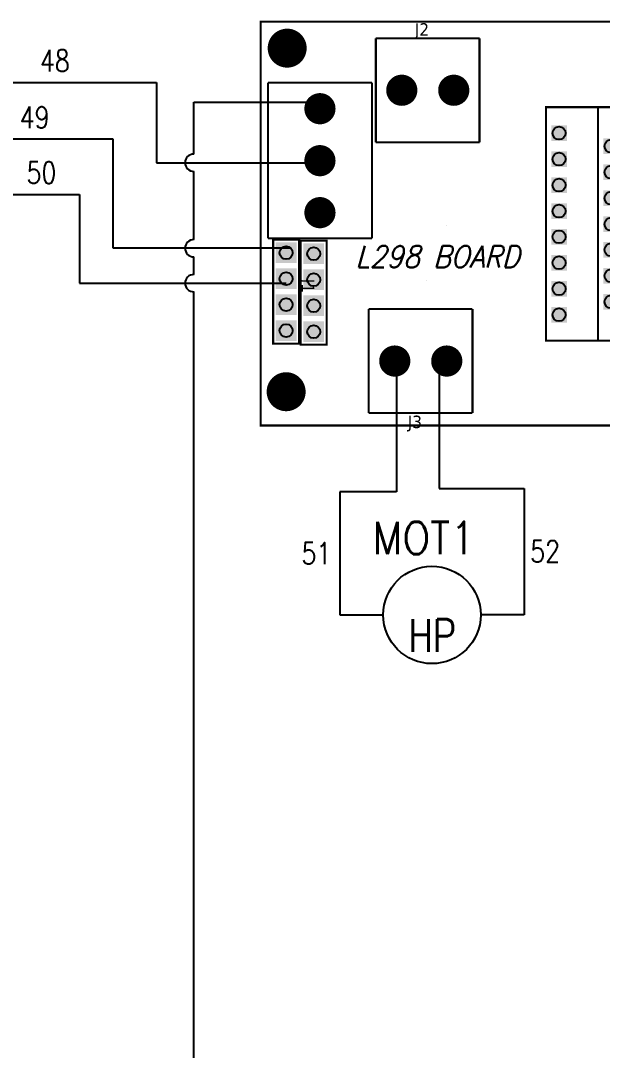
# Model space of a CAD drawing. Header units: millimetres. Extents: x 132.2 to 153, y 110.3 to 126.5.
# Drawn here: x 145.09 to 148.45, y 114.33 to 120.28 of the extents above; entities that cross this region are included whole.
import ezdxf
from ezdxf.enums import TextEntityAlignment as Align

# ---------------------------------------------------------------- set-up
doc = ezdxf.new("R2010")
doc.units = ezdxf.units.MM
for name, color, linetype in [('12632256', 7, 'Continuous'), ('MISC', 7, 'Continuous'), ('SYMS', 7, 'Continuous'), ('TAGS', 250, 'Continuous'), ('WIRES', 7, 'Continuous')]:
    doc.layers.add(name, color=color, linetype=linetype)
for name, color, linetype, true_color in [('DESC', 7, 'Continuous', 0x000000), ('TERMS', 7, 'Continuous', 0x000000), ('WIRENO', 7, 'Continuous', 0x000000)]:
    doc.layers.add(name, color=color, linetype=linetype, true_color=true_color)
doc.styles.get("Standard").update_dxf_attribs({"font": 'tahoma.ttf'})
doc.styles.add('WD', font='romans.shx')

# ---------------------------------------------------------------- blocks, each defined once
blk = doc.blocks.new('RPAD')
blk.add_trace([(-0.5, -0.5), (-0.5, 0.5), (0.5, -0.5), (0.5, 0.5)])
blk = doc.blocks.new('EPAD')
at = {"const_width": 0.5}
blk.add_lwpolyline([(-0.25, 0, 1), (0.25, 0, 1)], format="xyb", close=True, dxfattribs=at)
blk = doc.blocks.new('pot')
at = {"const_width": 0.008}
for points in [[(146.0296, 117.3543), (147.5836, 117.3543), (147.5836, 118.9823), (146.0296, 118.9823), (146.0296, 117.3543)], [(146.3586, 118.4523), (147.2576, 118.4523), (147.2576, 118.8023), (146.3586, 118.8023), (146.3586, 118.4523)], [(146.4086, 118.7523), (146.4586, 118.8023)], [(146.5086, 118.7523), (146.5586, 118.8023)], [(146.6086, 118.7523), (146.6586, 118.8023)], [(146.7086, 118.7523), (146.7586, 118.8023)], [(146.8086, 118.7523), (146.8576, 118.8023)], [(146.9076, 118.7523), (146.9576, 118.8023)], [(147.0076, 118.7523), (147.0576, 118.8023)], [(147.1076, 118.7523), (147.1576, 118.8023)], [(147.2076, 118.7523), (147.2576, 118.8023)], [(146.3586, 118.7523), (147.2576, 118.7523)], [(146.3586, 118.6523), (147.2576, 118.6523)], [(146.0936, 118.1963), (146.4936, 118.1963)], [(146.0936, 117.7973), (146.0936, 118.1963)], [(146.4936, 117.7973), (146.4936, 118.1963)], [(147.5356, 118.1693), (147.1356, 118.1693)], [(147.1356, 118.1693), (147.1356, 117.7703)], [(147.5356, 118.1693), (147.5356, 117.7703)], [(146.0936, 117.7973), (146.4936, 117.7973)], [(146.2646, 117.7823), (146.2646, 117.3823)], [(146.8636, 117.7823), (146.2646, 117.7823)], [(146.8636, 117.7823), (146.8636, 117.3823)], [(147.5356, 117.7703), (147.1356, 117.7703)], [(146.8726, 117.5083), (147.2726, 117.5083), (147.2726, 117.6083), (146.8726, 117.6083), (146.8726, 117.5083)], [(146.8686, 117.4023), (147.2686, 117.4023), (147.2686, 117.5023), (146.8686, 117.5023), (146.8686, 117.4023)], [(146.2646, 117.3823), (146.8636, 117.3823)]]:
    blk.add_lwpolyline(points, dxfattribs=at)
for centre, radius in [((146.1316, 118.8763), 0.03), ((147.4736, 118.8803), 0.03), ((146.5086, 118.7023), 0.025), ((146.6086, 118.7023), 0.025), ((146.7086, 118.7023), 0.025), ((146.8086, 118.7023), 0.025), ((146.9076, 118.7023), 0.025), ((147.0076, 118.7023), 0.025), ((147.1076, 118.7023), 0.025), ((146.4586, 118.5023), 0.025), ((146.5586, 118.5023), 0.025), ((146.6586, 118.5023), 0.025), ((146.7586, 118.5023), 0.025), ((146.8576, 118.5023), 0.025), ((146.9576, 118.5023), 0.025), ((147.0576, 118.5023), 0.025), ((147.1576, 118.5023), 0.025), ((146.2936, 118.0973), 0.03), ((147.3356, 118.0703), 0.03), ((146.2936, 117.8973), 0.03), ((147.3356, 117.8703), 0.03), ((146.3646, 117.5823), 0.03), ((146.5646, 117.5823), 0.03), ((146.7646, 117.5823), 0.03), ((146.9226, 117.5583), 0.025), ((147.0226, 117.5583), 0.025), ((147.1226, 117.5583), 0.025), ((147.2226, 117.5583), 0.025), ((146.1316, 117.4563), 0.03), ((146.9186, 117.4523), 0.025), ((147.0186, 117.4523), 0.025), ((147.1186, 117.4523), 0.025), ((147.2186, 117.4523), 0.025), ((147.4536, 117.4523), 0.03)]:
    blk.add_circle(centre, radius)
for name, p, xscale, yscale in [('EPAD', (147.4736, 118.8803), 0.15, 0.15), ('EPAD', (146.1316, 118.8763), 0.15, 0.15), ('RPAD', (146.5086, 118.7023), 0.06, 0.06), ('RPAD', (146.6086, 118.7023), 0.06, 0.06), ('RPAD', (146.7086, 118.7023), 0.06, 0.06), ('RPAD', (146.8086, 118.7023), 0.06, 0.06), ('RPAD', (146.9076, 118.7023), 0.06, 0.06), ('RPAD', (147.0076, 118.7023), 0.06, 0.06), ('RPAD', (147.1076, 118.7023), 0.06, 0.06), ('RPAD', (146.4586, 118.5023), 0.06, 0.06), ('RPAD', (146.5586, 118.5023), 0.06, 0.06), ('RPAD', (146.6586, 118.5023), 0.06, 0.06), ('RPAD', (146.7586, 118.5023), 0.06, 0.06), ('RPAD', (146.8576, 118.5023), 0.06, 0.06), ('RPAD', (146.9576, 118.5023), 0.06, 0.06), ('RPAD', (147.0576, 118.5023), 0.06, 0.06), ('RPAD', (147.1576, 118.5023), 0.06, 0.06), ('EPAD', (146.2936, 118.0973), 0.12, 0.12), ('EPAD', (147.3356, 118.0703), 0.12, 0.12), ('EPAD', (146.2936, 117.8973), 0.12, 0.12), ('EPAD', (147.3356, 117.8703), 0.12, 0.12), ('EPAD', (146.3646, 117.5823), 0.12, 0.12), ('EPAD', (146.5646, 117.5823), 0.12, 0.12), ('EPAD', (146.7646, 117.5823), 0.12, 0.12), ('RPAD', (146.9226, 117.5583), 0.08, 0.08), ('RPAD', (147.0226, 117.5583), 0.08, 0.08), ('RPAD', (147.1226, 117.5583), 0.08, 0.08), ('RPAD', (147.2226, 117.5583), 0.08, 0.08), ('EPAD', (146.1316, 117.4563), 0.15, 0.15), ('EPAD', (147.4536, 117.4523), 0.15, 0.15), ('RPAD', (146.9186, 117.4523), 0.08, 0.08), ('RPAD', (147.0186, 117.4523), 0.08, 0.08), ('RPAD', (147.1186, 117.4523), 0.08, 0.08), ('RPAD', (147.2186, 117.4523), 0.08, 0.08)]:
    blk.add_blockref(name, p, dxfattribs=dict(xscale=xscale, yscale=yscale))
at = {"layer": '12632256', "width": 1.041667}
for s, p in [('U1', (146.7586, 118.8123)), ('J1', (147.0186, 117.5123))]:
    blk.add_text(s, height=0.048, dxfattribs=at).set_placement(p)
for s, p in [('J2', (146.0836, 117.9473)), ('J3', (147.5936, 117.9203))]:
    blk.add_text(s, height=0.048, rotation=90, dxfattribs=at).set_placement(p)
blk = doc.blocks.new('HMO12')
blk.add_circle((0, 0), 0.1875)
at = {"style": 'WD'}
for tag, width, p in [('INST', 0.7, (-0.0257, 0.5595)), ('LOC', 0.7, (-0.0257, 0.3899)), ('TAG1', 0.9, (-0.0312, 0.2336)), ('RATING1', 0.8, (0, 0))]:
    blk.add_attdef(tag, text='', height=0.125, dxfattribs=dict(at, width=width)).set_placement(p, align=Align.CENTER)
at = {"style": 'WD', "flags": 9}
blk.add_attdef('FAMILY', text='', height=0.01, dxfattribs=at).set_placement((-0.0053, 0.1698), align=Align.CENTER)
at = {"linetype": 'Continuous', "style": 'WD', "flags": 1}
for tag, p in [('CAT', (0, 0.1593)), ('MFG', (0, 0.1404))]:
    blk.add_attdef(tag, text='', height=0.01, dxfattribs=at).set_placement(p, align=Align.MIDDLE)
at = {"style": 'WD'}
for tag, p, width in [('DESC1', (1.126, 0.0461), 0.9), ('DESC2', (1.126, -0.1101), 0.9), ('DESC3', (1.126, -0.2664), 0.9), ('RATING3', (1.125, -0.4226), 0.8), ('RATING4', (1.125, -0.5789), 0.8), ('WDTAGALT', (1.125, -0.75), 0.7)]:
    blk.add_attdef(tag, p, '', height=0.125, dxfattribs=dict(at, width=width))
at = {"linetype": 'Continuous', "style": 'WD', "flags": 9}
blk.add_attdef('ASSYCODE', text='', height=0.01, dxfattribs=at).set_placement((0, 0.125), align=Align.CENTER)
at = {"style": 'WD', "flags": 1}
for tag, p in [('X4TERM01', (-0.1875, 0)), ('X1TERM02', (0.1875, 0)), ('X0TERM03', (0.1326, -0.1326))]:
    blk.add_attdef(tag, p, '', height=0.0125, dxfattribs=at)
at = {"linetype": 'Continuous', "style": 'WD'}
blk.add_attdef('TERM01', text='', height=0.125, dxfattribs=at).set_placement((-0.2312, -0.0349), align=Align.TOP_RIGHT)
at = {"style": 'WD', "width": 0.8}
blk.add_attdef('RATING2', text='', height=0.125, dxfattribs=at).set_placement((0.0012, -0.0165), align=Align.TOP_CENTER)
at = {"linetype": 'Continuous', "style": 'WD'}
for tag, p in [('TERM02', (0.2312, -0.0349)), ('TERM03', (0.0625, -0.2188))]:
    blk.add_attdef(tag, text='', height=0.125, dxfattribs=at).set_placement(p, align=Align.TOP_LEFT)
blk = doc.blocks.new('WD_WNH')
at = {"linetype": 'Continuous', "style": 'WD', "width": 0.8}
blk.add_attdef('WIRENO', text='', height=0.125, dxfattribs=at).set_placement((0, 0.0625), align=Align.CENTER)
at = {"style": 'WD', "flags": 1}
for tag, p in [('W01USER', (0, 0.0781)), ('W02USER', (0, 0.0703)), ('W03USER', (0, 0.0625)), ('W04USER', (0, 0.0547)), ('W05USER', (0, 0.0469)), ('W06USER', (0, 0.0391)), ('W07USER', (0, 0.0312)), ('W08USER', (0, 0.0234)), ('W09USER', (0, 0.0156)), ('W10USER', (0, 0.0078))]:
    blk.add_attdef(tag, text='', height=0.005, dxfattribs=at).set_placement(p, align=Align.CENTER)
blk = doc.blocks.new('HT0_LGENERIC')
at = {"style": 'WD', "oblique": 15, "width": 0.9}
blk.add_attdef('COLOR', text='', height=0.125, dxfattribs=at).set_placement((0, 0), align=Align.MIDDLE_CENTER)
at = {"color": 7, "style": 'WD'}
for tag, p in [('X4_TINY_DOT_DONT_REMOVE', (-0.125, 0)), ('X1_TINY_DOT_DONT_REMOVE', (0.125, 0))]:
    blk.add_attdef(tag, p, '', height=0.0001, dxfattribs=at)
at = {"style": 'WD', "flags": 1}
for tag, p in [('X4TERM01', (-0.125, 0)), ('X1TERM01', (0.125, 0))]:
    blk.add_attdef(tag, p, '', height=0.01, dxfattribs=at)
blk = doc.blocks.new('WD_WNV')
at = {"linetype": 'Continuous', "style": 'WD', "width": 0.8}
blk.add_attdef('WIRENO', text='', height=0.125, dxfattribs=at).set_placement((-0.05, 0), align=Align.MIDDLE_RIGHT)
at = {"style": 'WD', "flags": 1}
for tag, p in [('W01USER', (-0.0625, 0.0938)), ('W02USER', (-0.0625, 0.0859)), ('W03USER', (-0.0625, 0.0781)), ('W04USER', (-0.0625, 0.0703)), ('W05USER', (-0.0625, 0.0625)), ('W06USER', (-0.0625, 0.0547)), ('W07USER', (-0.0625, 0.0469)), ('W08USER', (-0.0625, 0.0391)), ('W09USER', (-0.0625, 0.0312)), ('W10USER', (-0.0625, 0.0234))]:
    blk.add_attdef(tag, text='', height=0.005, dxfattribs=at).set_placement(p, align=Align.CENTER)

msp = doc.modelspace()

# ---------------------------------------------------------------- linework, layer by layer
at = {"layer": 'WIRES', "linetype": 'ByBlock', "lineweight": 25}
for p, q in [((144.7018, 119.9216), (145.8747, 119.9216)), ((145.8747, 119.9216), (145.8747, 119.4583)), ((146.09, 119.5083), (146.09, 119.8069)), ((146.09, 119.8069), (146.7726, 119.8069)), ((145.6251, 119.5947), (144.7179, 119.5947)), ((145.6251, 118.9645), (145.6251, 119.5947)), ((145.8747, 119.4583), (146.8583, 119.4583)), ((146.09, 119.0145), (146.09, 119.4083)), ((144.7004, 119.275), (145.4298, 119.275)), ((145.4298, 119.275), (145.4298, 118.7629)), ((146.6507, 118.9645), (145.6251, 118.9645)), ((146.09, 118.8129), (146.09, 118.9145)), ((145.4298, 118.7629), (146.6241, 118.7629)), ((146.09, 114.0701), (146.09, 118.7129)), ((147.5056, 118.3083), (147.5056, 117.5783)), ((147.2606, 118.2696), (147.2606, 117.5589)), ((147.5056, 117.5783), (147.9961, 117.5783)), ((147.9961, 117.5783), (147.9961, 116.8482)), ((147.2606, 117.5589), (146.9336, 117.5589)), ((146.9336, 117.5589), (146.9336, 116.8482)), ((146.9336, 116.8482), (147.1836, 116.8482)), ((147.9961, 116.8482), (147.7461, 116.8482))]:
    msp.add_line(p, q, dxfattribs=at)
for centre in [(146.09, 119.4583), (146.09, 118.9645), (146.09, 118.7629)]:
    msp.add_arc(centre, 0.05, 90, 270, dxfattribs=at)

# ---------------------------------------------------------------- block references
at = {"layer": 'SYMS'}
ref = msp.add_blockref('HT0_LGENERIC', (147.4213, 119.096), dxfattribs=at)
ref.add_attrib('X1_TINY_DOT_DONT_REMOVE', '.', (147.5503, 119.096), dxfattribs={"layer": 'MISC', "color": 7, "height": 0.0001, "style": 'WD'})
ref.add_attrib('X4_TINY_DOT_DONT_REMOVE', '.', (147.4308, 118.7785), dxfattribs={"layer": 'MISC', "color": 7, "height": 0.0001, "style": 'WD'})
ref.add_attrib('COLOR', 'L298 BOARD', dxfattribs={"layer": 'MISC', "height": 0.125, "style": 'WD', "oblique": 15, "width": 0.9}).set_placement((147.4964, 118.916), align=Align.MIDDLE_CENTER)
at = {"layer": 'SYMS', "linetype": 'ByBlock', "lineweight": 25}
ref = msp.add_blockref('HMO12', (147.4649, 116.8482), dxfattribs=dict(at, xscale=1.5, yscale=1.5, zscale=1.5))
ref.add_attrib('RATING2', 'HP', dxfattribs={"layer": 'MISC', "height": 0.1875, "style": 'WD', "width": 0.8}).set_placement((147.4667, 116.8235), align=Align.TOP_CENTER)
ref.add_attrib('DESC1', 'MOTOR ', (149.1539, 116.9174), dxfattribs={"layer": 'DESC', "height": 0.1875, "style": 'WD', "width": 0.9})
ref.add_attrib('DESC2', 'VIDRIO', (149.1539, 116.683), dxfattribs={"layer": 'DESC', "height": 0.1875, "style": 'WD', "width": 0.9})
ref.add_attrib('TAG1', 'MOT1', dxfattribs={"layer": 'TAGS', "height": 0.1875, "style": 'WD', "width": 0.9}).set_placement((147.418, 117.1987), align=Align.CENTER)
at = {"layer": 'TERMS', "linetype": 'ByBlock', "lineweight": 25, "xscale": 1.5, "yscale": 1.5, "zscale": 1.5, "rotation": 270}
msp.add_blockref('pot', (-29.5552, 339.3168), dxfattribs=at)
at = {"layer": 'WIRENO', "linetype": 'ByBlock', "lineweight": 25}
ref = msp.add_blockref('WD_WNH', (145.2882, 119.9216), dxfattribs=at)
ref.add_attrib('WIRENO', '48', dxfattribs={"linetype": 'Continuous', "height": 0.125, "style": 'WD', "width": 0.8}).set_placement((145.2882, 119.9841), align=Align.CENTER)
ref = msp.add_blockref('WD_WNH', (145.1715, 119.5947), dxfattribs=at)
ref.add_attrib('WIRENO', '49', dxfattribs={"linetype": 'Continuous', "height": 0.125, "style": 'WD', "width": 0.8}).set_placement((145.1715, 119.6572), align=Align.CENTER)
ref = msp.add_blockref('WD_WNH', (145.211, 119.275), dxfattribs=at)
ref.add_attrib('WIRENO', '50', dxfattribs={"linetype": 'Continuous', "height": 0.125, "style": 'WD', "width": 0.8}).set_placement((145.211, 119.3375), align=Align.CENTER)
ref = msp.add_blockref('WD_WNV', (148.2537, 117.2148), dxfattribs=at)
ref.add_attrib('WIRENO', '52', dxfattribs={"linetype": 'Continuous', "height": 0.125, "style": 'WD', "width": 0.8}).set_placement((148.2037, 117.2148), align=Align.MIDDLE_RIGHT)
ref = msp.add_blockref('WD_WNV', (146.9336, 117.2036), dxfattribs=at)
ref.add_attrib('WIRENO', '51', dxfattribs={"linetype": 'Continuous', "height": 0.125, "style": 'WD', "width": 0.8}).set_placement((146.8836, 117.2036), align=Align.MIDDLE_RIGHT)

doc.saveas('drawing.dxf')
